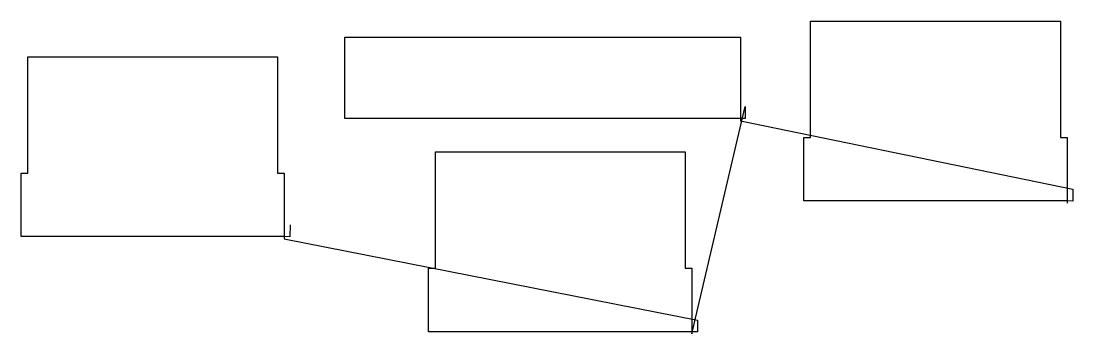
# Model space of a CAD drawing. Header units: metres. Extents: x 28 to 2372, y 61 to 759.
import ezdxf

# ---------------------------------------------------------------- set-up
doc = ezdxf.new("R2010")
doc.units = ezdxf.units.M

msp = doc.modelspace()

# ---------------------------------------------------------------- linework, layer by layer
at = {"layer": 'TOOL_0'}
for p, q in [((1787.718, 499.437), (1787.718, 759.437)), ((1787.718, 759.437), (2344.218, 759.437)), ((2344.218, 759.437), (2344.218, 499.437)), ((749.797, 541.758), (749.797, 723.258)), ((749.797, 723.258), (1631.297, 723.258)), ((1631.297, 723.258), (1631.297, 541.758)), ((42.858, 419.757), (42.858, 679.757)), ((42.858, 679.757), (599.358, 679.757)), ((599.358, 679.757), (599.358, 419.757)), ((1523.068, 61.05), (1642.064, 568.97)), ((1642.064, 568.97), (1642.064, 541.538)), ((1631.297, 541.758), (749.797, 541.758)), ((1631.297, 541.758), (1631.236, 536.383)), ((1642.064, 541.538), (1631.297, 541.758)), ((1631.236, 536.383), (2372.34, 384.031)), ((1772.718, 357.937), (1772.718, 499.437)), ((1772.718, 499.437), (1787.718, 499.437)), ((2344.218, 499.437), (2359.218, 499.437)), ((2359.218, 499.437), (2359.218, 357.937)), ((951.248, 207.646), (951.248, 467.646)), ((951.248, 467.646), (1507.748, 467.646)), ((1507.748, 467.646), (1507.748, 207.646)), ((27.858, 278.257), (27.858, 419.757)), ((27.858, 419.757), (42.858, 419.757)), ((599.358, 419.757), (614.358, 419.757)), ((614.358, 419.757), (614.358, 278.257)), ((2372.34, 384.031), (2371.818, 357.297)), ((2359.218, 357.937), (1772.718, 357.937)), ((2371.818, 357.297), (2359.218, 357.937)), ((2359.218, 357.937), (2359.538, 352.841)), ((627.481, 304.351), (626.958, 277.617)), ((614.358, 278.257), (27.858, 278.257)), ((626.958, 277.617), (614.358, 278.257)), ((614.358, 278.257), (614.678, 273.161)), ((614.678, 273.161), (1535.871, 92.241)), ((936.248, 66.146), (936.248, 207.646)), ((936.248, 207.646), (951.248, 207.646)), ((1507.748, 207.646), (1522.748, 207.646)), ((1522.748, 207.646), (1522.748, 66.146)), ((1535.871, 92.241), (1535.348, 65.506)), ((1522.748, 66.146), (936.248, 66.146)), ((1535.348, 65.506), (1522.748, 66.146)), ((1522.748, 66.146), (1523.068, 61.05))]:
    msp.add_line(p, q, dxfattribs=at)

doc.saveas('drawing.dxf')
